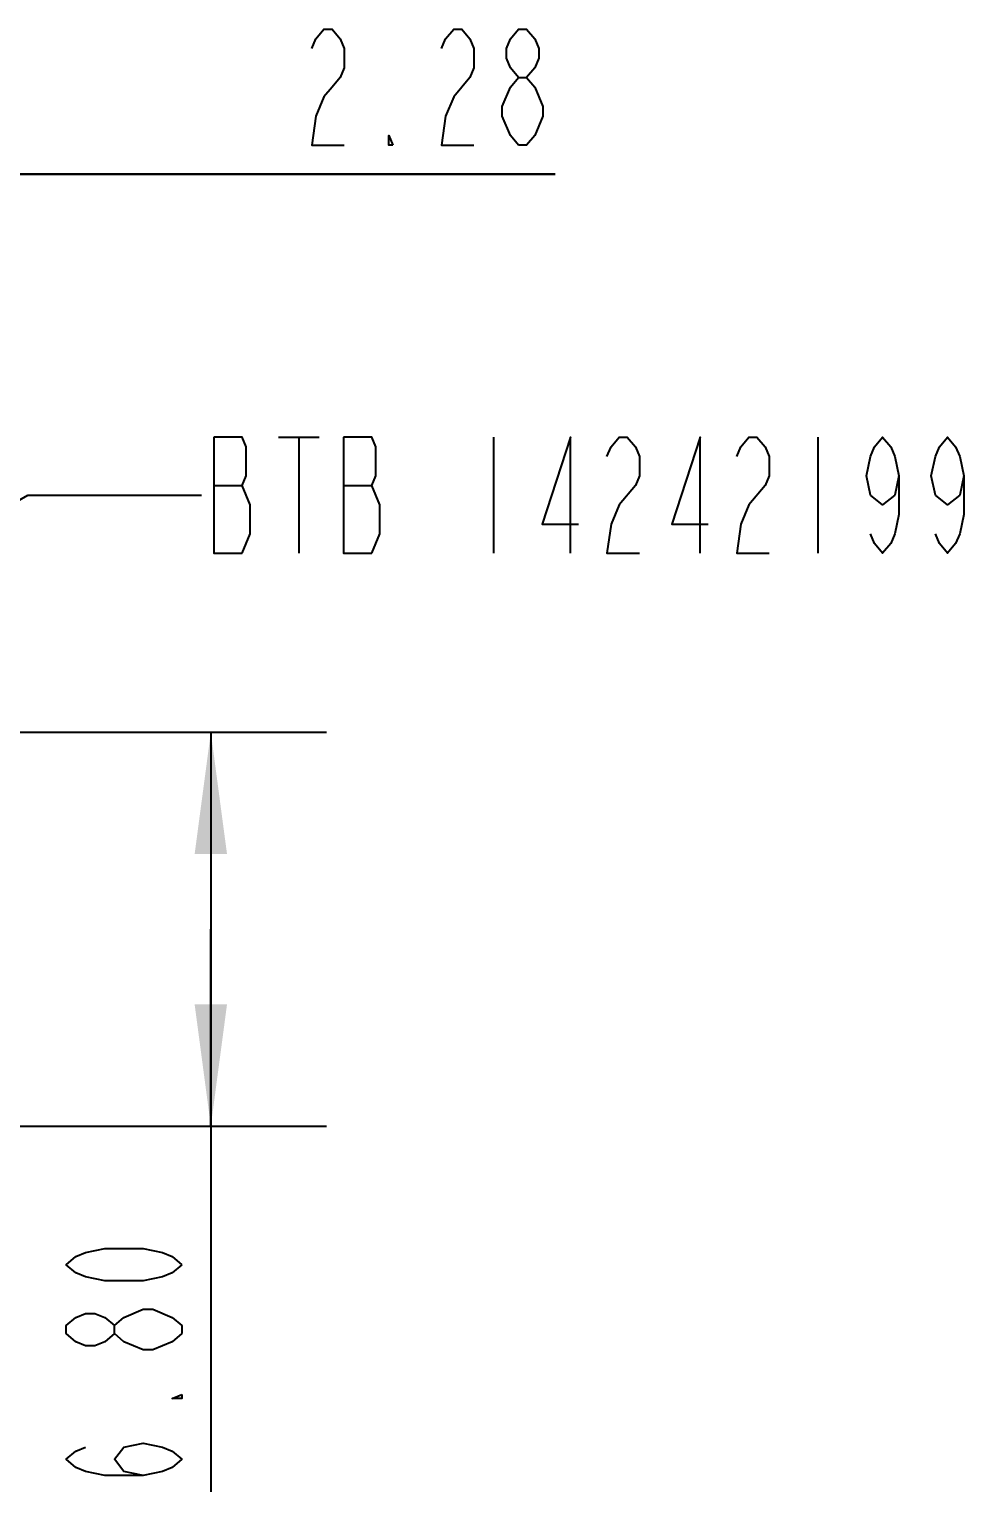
# Model space of a CAD drawing. Header units: millimetres. Extents: x 0 to 210, y 0 to 297.
# Drawn here: x 137.52 to 153.66, y 156.36 to 181.61 of the extents above; entities that cross this region are included whole.
import ezdxf

# ---------------------------------------------------------------- set-up
doc = ezdxf.new("R2010")
doc.units = ezdxf.units.MM
doc.header["$LTSCALE"] = 19.36
doc.layers.get('0').update_dxf_attribs({"linetype": 'CONTINUOUS'})
doc.styles.get("Standard").update_dxf_attribs({"font": 'SIMPLEX.SHX', "width": 0.56})
doc.dimstyles.new('DIMSTYLE_3', dxfattribs={"dimtxt": 2, "dimasz": 2.1, "dimexe": 2, "dimexo": 0.35, "dimgap": 0.5, "dimtad": 1, "dimzin": 0, "dimdsep": 46, "dimtxsty": 'STANDARD', "dimblk": '_FILLED', "dimblk1": '_FILLED', "dimblk2": '_FILLED', "dimcen": 0.09, "dimazin": 0, "dimtp": 0.01, "dimtm": 0.01, "dimtfac": 1, "dimtofl": 0, "dimtmove": 0, "dimatfit": 3, "dimldrblk": '_FILLED', "dimfxl": 1, "dimtolj": 1, "dimtzin": 0, "dimarcsym": 0})
doc.dimstyles.get("Standard").update_dxf_attribs({"dimtxt": 2, "dimasz": 2.1, "dimexe": 2, "dimexo": 0.35, "dimtad": 1, "dimzin": 0, "dimdsep": 46, "dimtxsty": 'STANDARD', "dimblk": '_FILLED', "dimblk1": '_FILLED', "dimblk2": '_FILLED', "dimcen": 0.09, "dimazin": 0, "dimtol": 1, "dimtp": 0.01, "dimtm": 0.01, "dimtfac": 1, "dimtofl": 0, "dimtmove": 0, "dimatfit": 3, "dimldrblk": '_FILLED', "dimfxl": 1, "dimtolj": 1, "dimtzin": 0, "dimarcsym": 0})

# ---------------------------------------------------------------- blocks, each defined once
blk = doc.blocks.new('_FILLED')
at = {"color": 0, "linetype": 'BYBLOCK'}
blk.add_solid([(0, 0), (-1, 0.133), (-1, -0.133)], dxfattribs=at)
blk = doc.blocks.new('*D12')
at = {"color": 2}
for p, q in [((129.546, 170.628), (129.546, 181.112)), ((131.826, 175.623), (131.826, 181.112)), ((129.546, 179.112), (124.546, 179.112)), ((124.546, 179.112), (130.686, 179.112)), ((146.6, 179.112), (130.686, 179.112)), ((131.826, 179.112), (146.6, 179.112))]:
    blk.add_line(p, q, dxfattribs=at)
at = {"color": 2, "xscale": 2.1, "yscale": 2.1, "zscale": 2.1}
blk.add_blockref('_FILLED', (129.546, 179.112), dxfattribs=at)
at = {"color": 2, "xscale": 2.1, "yscale": 2.1, "zscale": 2.1, "rotation": 180}
blk.add_blockref('_FILLED', (131.826, 179.112), dxfattribs=at)
blk = doc.blocks.new('*D13')
at = {"color": 2}
for p, q in [((130.526, 169.473), (142.657, 169.473)), ((140.657, 169.473), (140.657, 166.073)), ((140.657, 162.673), (140.657, 166.073)), ((140.657, 166.073), (140.657, 156.36)), ((131.176, 162.673), (142.657, 162.673))]:
    blk.add_line(p, q, dxfattribs=at)
at = {"color": 2, "xscale": 2.1, "yscale": 2.1, "zscale": 2.1}
for p, rotation in [((140.657, 169.473), 90), ((140.657, 162.673), 270)]:
    blk.add_blockref('_FILLED', p, dxfattribs=dict(at, rotation=rotation))

msp = doc.modelspace()

# ---------------------------------------------------------------- linework, layer by layer
at = {"color": 2}
for p, q in [((141.827, 174.566), (142.527, 174.566)), ((142.177, 174.566), (142.177, 172.566)), ((145.537, 174.566), (145.537, 172.566)), ((151.137, 174.566), (151.137, 172.566)), ((140.707, 173.733), (141.197, 173.733)), ((142.947, 173.733), (143.437, 173.733))]:
    msp.add_line(p, q, dxfattribs=at)
for points in [[(142.4, 181.279), (142.47, 181.446), (142.61, 181.612), (142.75, 181.612), (142.89, 181.446), (142.96, 181.279), (142.96, 180.946), (142.89, 180.779), (142.75, 180.612), (142.61, 180.446), (142.47, 180.112), (142.4, 179.612), (142.96, 179.612)], [(144.64, 181.279), (144.71, 181.446), (144.85, 181.612), (144.99, 181.612), (145.13, 181.446), (145.2, 181.279), (145.2, 180.946), (145.13, 180.779)], [(145.97, 180.779), (145.83, 180.946), (145.76, 181.112), (145.76, 181.279), (145.83, 181.446), (145.97, 181.612), (146.11, 181.612), (146.25, 181.446), (146.32, 181.279), (146.32, 181.112), (146.25, 180.946), (146.11, 180.779)], [(145.13, 180.779), (144.85, 180.446), (144.71, 180.112), (144.64, 179.612), (145.2, 179.612)], [(145.69, 180.112), (145.69, 180.279), (145.83, 180.612)], [(145.83, 180.612), (145.97, 180.779), (146.11, 180.779), (146.25, 180.612)], [(146.25, 180.612), (146.39, 180.279), (146.39, 180.112)], [(145.97, 179.612), (145.83, 179.779), (145.69, 180.112)], [(146.39, 180.112), (146.25, 179.779), (146.11, 179.612), (145.97, 179.612)], [(143.8, 179.612), (143.73, 179.612), (143.73, 179.779), (143.8, 179.612)], [(140.707, 174.566), (140.707, 172.566), (141.197, 172.566)], [(141.337, 173.4), (141.197, 173.733), (141.267, 173.9), (141.267, 174.4), (141.197, 174.566), (140.707, 174.566)], [(142.947, 174.566), (142.947, 172.566), (143.437, 172.566)], [(143.577, 173.4), (143.437, 173.733), (143.507, 173.9), (143.507, 174.4), (143.437, 174.566), (142.947, 174.566)], [(146.867, 172.566), (146.867, 174.566), (146.377, 173.066), (147.007, 173.066)], [(147.497, 174.233), (147.567, 174.4), (147.707, 174.566), (147.847, 174.566), (147.987, 174.4), (148.057, 174.233), (148.057, 173.9), (147.987, 173.733)], [(149.107, 172.566), (149.107, 174.566), (148.617, 173.066), (149.247, 173.066)], [(149.737, 174.233), (149.807, 174.4), (149.947, 174.566), (150.087, 174.566), (150.227, 174.4), (150.297, 174.233), (150.297, 173.9), (150.227, 173.733)], [(152.537, 173.9), (152.467, 173.566), (152.257, 173.4), (152.047, 173.566), (151.977, 173.9), (152.047, 174.233), (152.117, 174.4), (152.257, 174.566), (152.397, 174.4), (152.467, 174.233), (152.537, 173.9), (152.537, 173.233), (152.467, 172.9), (152.397, 172.733), (152.257, 172.566), (152.117, 172.733), (152.047, 172.9)], [(153.657, 173.9), (153.587, 173.566), (153.377, 173.4), (153.167, 173.566), (153.097, 173.9), (153.167, 174.233), (153.237, 174.4), (153.377, 174.566), (153.517, 174.4), (153.587, 174.233), (153.657, 173.9), (153.657, 173.233), (153.587, 172.9), (153.517, 172.733), (153.377, 172.566), (153.237, 172.733), (153.167, 172.9)], [(147.987, 173.733), (147.707, 173.4), (147.567, 173.066), (147.497, 172.566), (148.057, 172.566)], [(150.227, 173.733), (149.947, 173.4), (149.807, 173.066), (149.737, 172.566), (150.297, 172.566)], [(141.197, 172.566), (141.337, 172.9), (141.337, 173.4)], [(143.437, 172.566), (143.577, 172.9), (143.577, 173.4)], [(140.157, 160.28), (139.991, 160.14), (139.824, 160.07), (139.491, 160), (138.824, 160), (138.491, 160.07), (138.324, 160.14), (138.157, 160.28), (138.324, 160.42), (138.491, 160.49), (138.824, 160.56), (139.491, 160.56), (139.824, 160.49), (139.991, 160.42), (140.157, 160.28)], [(138.991, 159.09), (138.824, 158.95), (138.657, 158.88), (138.491, 158.88), (138.324, 158.95), (138.157, 159.09), (138.157, 159.23), (138.324, 159.37), (138.491, 159.44), (138.657, 159.44), (138.824, 159.37), (138.991, 159.23)], [(139.491, 158.81), (139.157, 158.95), (138.991, 159.09), (138.991, 159.23), (139.157, 159.37)], [(139.157, 159.37), (139.491, 159.51), (139.657, 159.51), (139.991, 159.37)], [(139.991, 159.37), (140.157, 159.23), (140.157, 159.09)], [(140.157, 159.09), (139.991, 158.95), (139.824, 158.88), (139.657, 158.81), (139.491, 158.81)], [(140.157, 158.04), (140.157, 157.97), (139.991, 157.97), (140.157, 158.04)], [(139.491, 156.64), (139.157, 156.71), (138.991, 156.92), (139.157, 157.13), (139.491, 157.2), (139.824, 157.13), (139.991, 157.06), (140.157, 156.92), (139.991, 156.78), (139.824, 156.71), (139.491, 156.64), (138.824, 156.64), (138.491, 156.71), (138.324, 156.78), (138.157, 156.92), (138.324, 157.06), (138.491, 157.13)]]:
    msp.add_lwpolyline(points, dxfattribs=at)

# ---------------------------------------------------------------- dimensions: what is measured, and where the dimension line sits
for base, p1, p2, angle, picture, middle in [((129.546, 179.112), (131.826, 175.273), (129.546, 170.278), 180, '*D12', (142.12, 179.112)), ((140.657, 169.473), (130.826, 162.673), (130.176, 169.473), 90, '*D13', (140.657, 156.36))]:
    dim = msp.add_linear_dim(base=base, p1=p1, p2=p2, angle=angle, dimstyle='DIMSTYLE_3', dxfattribs=at)
    dim.commit()
    dim.dimension.update_dxf_attribs({"geometry": picture, "text_midpoint": middle, "dimtype": 160})

# ---------------------------------------------------------------- leaders
msp.add_leader([(128.496, 168.41), (137.497, 173.566), (140.497, 173.566)], dimstyle='STANDARD', override={"dimtad": 0, "dimldrblk": 'NONE'}, dxfattribs=at)

doc.saveas('drawing.dxf')
